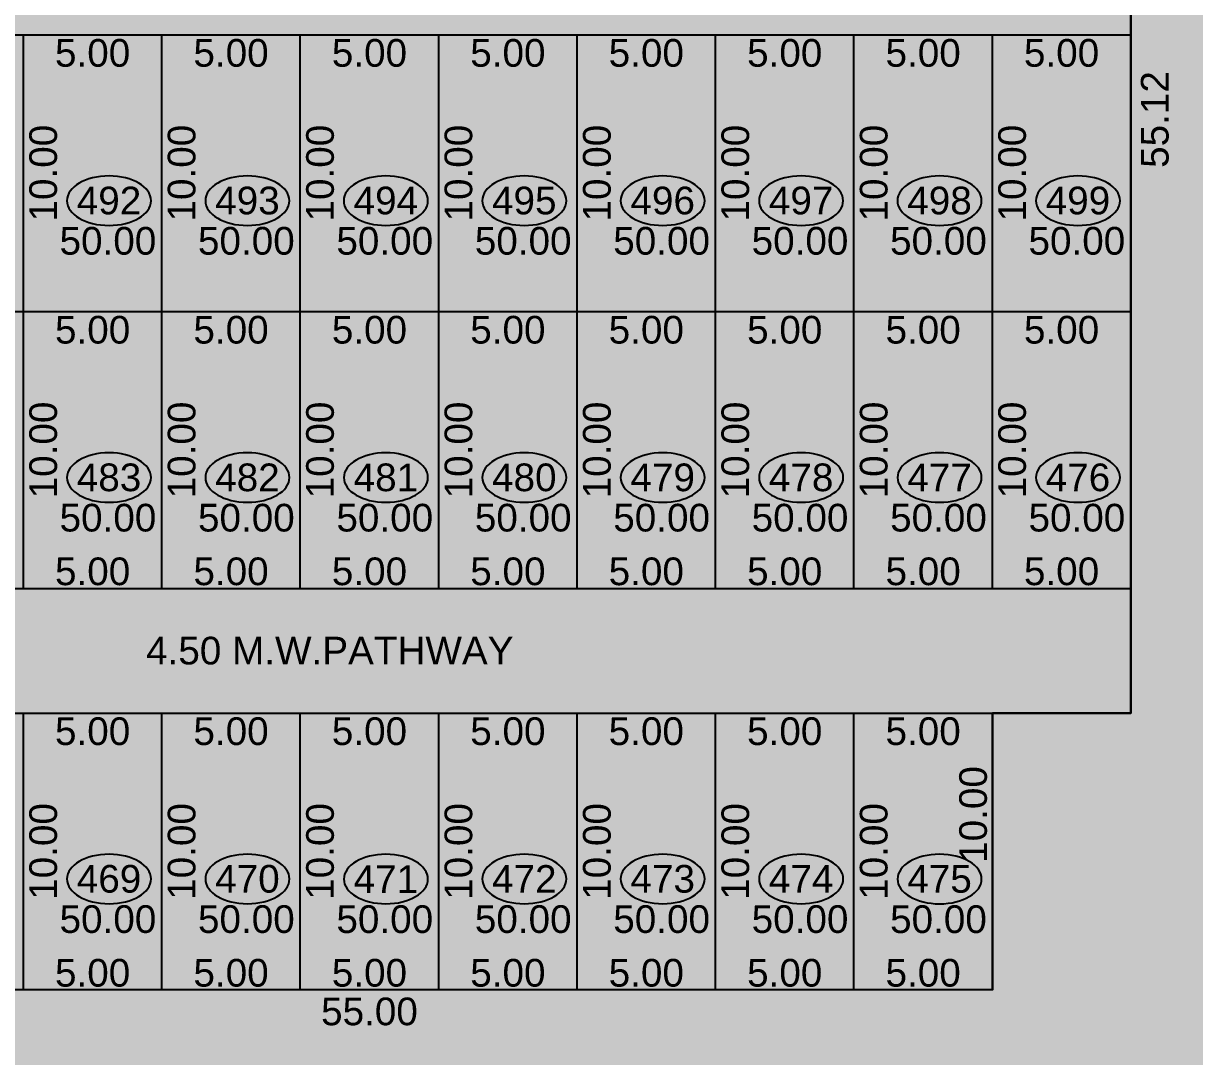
# Model space of a CAD drawing. Header units: millimetres. Extents: x 9625 to 10808, y -1607 to -1252.
# Drawn here: x 10724.63 to 10766.94, y -1568.51 to -1531.19 of the extents above; entities that cross this region are included whole.
import ezdxf

# ---------------------------------------------------------------- set-up
doc = ezdxf.new("R2010")
doc.units = ezdxf.units.MM
doc.header["$LTSCALE"] = 3
doc.header["$MEASUREMENT"] = 0
doc.header["$PDMODE"] = 35
doc.header["$PDSIZE"] = 1
doc.linetypes.add('1', pattern=[0])
doc.linetypes.add('HIDDEN', pattern=[0.375, 0.25, -0.125])
doc.layers.get('0').update_dxf_attribs({"linetype": '1'})
doc.layers.get('Defpoints').update_dxf_attribs({"linetype": 'HIDDEN'})
for name, color, linetype in [('DIM', 8, 'HIDDEN'), ('DIM1', 8, 'Continuous'), ('PLOT TEXT', 3, 'Continuous'), ('WALL', 6, 'Continuous')]:
    doc.layers.add(name, color=color, linetype=linetype)
doc.styles.add('ARIAL', font='arial.ttf')
doc.styles.get("Standard").update_dxf_attribs({"font": 'arial.ttf'})
doc.dimstyles.new('ISO-25', dxfattribs={"dimtxt": 1, "dimasz": 1, "dimexe": 0, "dimexo": 0, "dimgap": 0.1, "dimtad": 1, "dimzin": 0, "dimdsep": 46, "dimtxsty": 'Standard', "dimblk": 'NONE', "dimcen": 2.5, "dimse1": 1, "dimse2": 1, "dimclrd": 256, "dimclre": 256, "dimclrt": 3, "dimadec": 0, "dimazin": 0, "dimtfac": 1, "dimtmove": 0, "dimatfit": 3, "dimfxl": 1, "dimarcsym": 0})
doc.dimstyles.get("Standard").update_dxf_attribs({"dimtxt": 1, "dimasz": 0, "dimexe": 0, "dimexo": 0, "dimgap": 0.1, "dimtad": 1, "dimzin": 0, "dimdsep": 46, "dimtxsty": 'Standard', "dimcen": 0, "dimse1": 1, "dimse2": 1, "dimsd1": 1, "dimsd2": 1, "dimclrd": 256, "dimclre": 256, "dimclrt": 3, "dimadec": 0, "dimazin": 0, "dimtfac": 1, "dimtix": 1, "dimtofl": 0, "dimtmove": 2, "dimatfit": 3, "dimfxl": 1, "dimtolj": 1, "dimtzin": 0, "dimlwd": -1, "dimlwe": -1, "dimarcsym": 0})

# ---------------------------------------------------------------- blocks, each defined once
blk = doc.blocks.new('*D1778')
at = {"layer": 'Defpoints', "color": 0}
for p in [(10764.631, -1507.103), (10764.631, -1507.103), (10764.631, -1562.223)]:
    blk.add_point(p, dxfattribs=at)
at = {"layer": 'DIM1', "color": 3, "insert": (10765.504, -1534.663), "char_height": 1, "attachment_point": 5, "rotation": 90}
blk.add_mtext('\\A1;55.12', dxfattribs=at)
blk = doc.blocks.new('*D1873')
at = {"layer": 'Defpoints', "color": 0}
for p in [(10704.631, -1566.101), (10759.631, -1566.101), (10759.631, -1566.103)]:
    blk.add_point(p, dxfattribs=at)
at = {"layer": 'DIM1', "color": 3, "insert": (10737.131, -1566.886), "char_height": 1, "attachment_point": 5, "rotation": 0.0004}
blk.add_mtext('\\A1;55.00', dxfattribs=at)
blk = doc.blocks.new('*D1616')
at = {"layer": 'Defpoints', "color": 0}
for p in [(10733.698, -1554.463), (10737.698, -1554.463), (10737.698, -1554.463)]:
    blk.add_point(p, dxfattribs=at)
at = {"layer": 'DIM1', "color": 3, "insert": (10735.698, -1553.853), "char_height": 1, "attachment_point": 5}
blk.add_mtext('\\A1;4.50 M.W.PATHWAY', dxfattribs=at)
blk = doc.blocks.new('*D1435')
at = {"layer": 'Defpoints', "color": 0}
for p in [(10759.631, -1531.601), (10764.631, -1531.601), (10764.631, -1531.601)]:
    blk.add_point(p, dxfattribs=at)
at = {"layer": 'DIM1', "color": 3, "insert": (10762.131, -1532.264), "char_height": 1, "attachment_point": 5}
blk.add_mtext('\\A1;5.00', dxfattribs=at)
blk = doc.blocks.new('*D1434')
at = {"layer": 'Defpoints', "color": 0}
for p in [(10759.631, -1551.601), (10764.631, -1551.6), (10764.631, -1551.601)]:
    blk.add_point(p, dxfattribs=at)
at = {"layer": 'DIM1', "color": 3, "insert": (10762.131, -1550.99), "char_height": 1, "attachment_point": 5, "rotation": 0.0045}
blk.add_mtext('\\A1;5.00', dxfattribs=at)
blk = doc.blocks.new('*D1433')
at = {"layer": 'Defpoints', "color": 0}
for p in [(10759.631, -1541.601), (10764.631, -1541.601), (10764.631, -1541.601)]:
    blk.add_point(p, dxfattribs=at)
at = {"layer": 'DIM1', "color": 3, "insert": (10762.131, -1542.264), "char_height": 1, "attachment_point": 5}
blk.add_mtext('\\A1;5.00', dxfattribs=at)
blk = doc.blocks.new('*D1432')
at = {"layer": 'Defpoints', "color": 0}
for p in [(10759.631, -1531.601), (10759.631, -1531.601), (10759.631, -1541.601)]:
    blk.add_point(p, dxfattribs=at)
at = {"layer": 'DIM1', "color": 3, "insert": (10760.351, -1536.601), "char_height": 1, "attachment_point": 5, "rotation": 90}
blk.add_mtext('\\A1;10.00', dxfattribs=at)
blk = doc.blocks.new('*D1431')
at = {"layer": 'Defpoints', "color": 0}
for p in [(10754.631, -1531.601), (10759.631, -1531.601), (10759.631, -1531.601)]:
    blk.add_point(p, dxfattribs=at)
at = {"layer": 'DIM1', "color": 3, "insert": (10757.131, -1532.264), "char_height": 1, "attachment_point": 5}
blk.add_mtext('\\A1;5.00', dxfattribs=at)
blk = doc.blocks.new('*D1430')
at = {"layer": 'Defpoints', "color": 0}
for p in [(10759.631, -1541.6), (10759.631, -1541.6), (10759.631, -1551.6)]:
    blk.add_point(p, dxfattribs=at)
at = {"layer": 'DIM1', "color": 3, "insert": (10760.351, -1546.6), "char_height": 1, "attachment_point": 5, "rotation": 90}
blk.add_mtext('\\A1;10.00', dxfattribs=at)
blk = doc.blocks.new('*D1429')
at = {"layer": 'Defpoints', "color": 0}
for p in [(10754.631, -1551.601), (10759.631, -1551.6), (10759.631, -1551.601)]:
    blk.add_point(p, dxfattribs=at)
at = {"layer": 'DIM1', "color": 3, "insert": (10757.131, -1550.99), "char_height": 1, "attachment_point": 5, "rotation": 0.0045}
blk.add_mtext('\\A1;5.00', dxfattribs=at)
blk = doc.blocks.new('*D1428')
at = {"layer": 'Defpoints', "color": 0}
for p in [(10754.631, -1541.601), (10759.631, -1541.601), (10759.631, -1541.601)]:
    blk.add_point(p, dxfattribs=at)
at = {"layer": 'DIM1', "color": 3, "insert": (10757.131, -1542.264), "char_height": 1, "attachment_point": 5}
blk.add_mtext('\\A1;5.00', dxfattribs=at)
blk = doc.blocks.new('*D1427')
at = {"layer": 'Defpoints', "color": 0}
for p in [(10754.631, -1531.601), (10754.631, -1531.601), (10754.631, -1541.601)]:
    blk.add_point(p, dxfattribs=at)
at = {"layer": 'DIM1', "color": 3, "insert": (10755.351, -1536.601), "char_height": 1, "attachment_point": 5, "rotation": 90}
blk.add_mtext('\\A1;10.00', dxfattribs=at)
blk = doc.blocks.new('*D1426')
at = {"layer": 'Defpoints', "color": 0}
for p in [(10749.631, -1531.601), (10754.631, -1531.601), (10754.631, -1531.601)]:
    blk.add_point(p, dxfattribs=at)
at = {"layer": 'DIM1', "color": 3, "insert": (10752.131, -1532.264), "char_height": 1, "attachment_point": 5}
blk.add_mtext('\\A1;5.00', dxfattribs=at)
blk = doc.blocks.new('*D1425')
at = {"layer": 'Defpoints', "color": 0}
for p in [(10754.631, -1541.6), (10754.631, -1541.6), (10754.631, -1551.6)]:
    blk.add_point(p, dxfattribs=at)
at = {"layer": 'DIM1', "color": 3, "insert": (10755.351, -1546.6), "char_height": 1, "attachment_point": 5, "rotation": 90}
blk.add_mtext('\\A1;10.00', dxfattribs=at)
blk = doc.blocks.new('*D1424')
at = {"layer": 'Defpoints', "color": 0}
for p in [(10749.631, -1551.601), (10754.631, -1551.6), (10754.631, -1551.601)]:
    blk.add_point(p, dxfattribs=at)
at = {"layer": 'DIM1', "color": 3, "insert": (10752.131, -1550.99), "char_height": 1, "attachment_point": 5, "rotation": 0.0045}
blk.add_mtext('\\A1;5.00', dxfattribs=at)
blk = doc.blocks.new('*D1423')
at = {"layer": 'Defpoints', "color": 0}
for p in [(10749.631, -1541.601), (10754.631, -1541.601), (10754.631, -1541.601)]:
    blk.add_point(p, dxfattribs=at)
at = {"layer": 'DIM1', "color": 3, "insert": (10752.131, -1542.264), "char_height": 1, "attachment_point": 5}
blk.add_mtext('\\A1;5.00', dxfattribs=at)
blk = doc.blocks.new('*D1422')
at = {"layer": 'Defpoints', "color": 0}
for p in [(10749.631, -1531.601), (10749.631, -1531.601), (10749.631, -1541.601)]:
    blk.add_point(p, dxfattribs=at)
at = {"layer": 'DIM1', "color": 3, "insert": (10750.351, -1536.601), "char_height": 1, "attachment_point": 5, "rotation": 90}
blk.add_mtext('\\A1;10.00', dxfattribs=at)
blk = doc.blocks.new('*D1421')
at = {"layer": 'Defpoints', "color": 0}
for p in [(10744.631, -1531.601), (10749.631, -1531.601), (10749.631, -1531.601)]:
    blk.add_point(p, dxfattribs=at)
at = {"layer": 'DIM1', "color": 3, "insert": (10747.131, -1532.264), "char_height": 1, "attachment_point": 5}
blk.add_mtext('\\A1;5.00', dxfattribs=at)
blk = doc.blocks.new('*D1420')
at = {"layer": 'Defpoints', "color": 0}
for p in [(10749.631, -1541.6), (10749.631, -1541.6), (10749.631, -1551.6)]:
    blk.add_point(p, dxfattribs=at)
at = {"layer": 'DIM1', "color": 3, "insert": (10750.351, -1546.6), "char_height": 1, "attachment_point": 5, "rotation": 90}
blk.add_mtext('\\A1;10.00', dxfattribs=at)
blk = doc.blocks.new('*D1419')
at = {"layer": 'Defpoints', "color": 0}
for p in [(10744.631, -1551.601), (10749.631, -1551.6), (10749.631, -1551.601)]:
    blk.add_point(p, dxfattribs=at)
at = {"layer": 'DIM1', "color": 3, "insert": (10747.131, -1550.99), "char_height": 1, "attachment_point": 5, "rotation": 0.0045}
blk.add_mtext('\\A1;5.00', dxfattribs=at)
blk = doc.blocks.new('*D1418')
at = {"layer": 'Defpoints', "color": 0}
for p in [(10744.631, -1541.601), (10749.631, -1541.601), (10749.631, -1541.601)]:
    blk.add_point(p, dxfattribs=at)
at = {"layer": 'DIM1', "color": 3, "insert": (10747.131, -1542.264), "char_height": 1, "attachment_point": 5}
blk.add_mtext('\\A1;5.00', dxfattribs=at)
blk = doc.blocks.new('*D1417')
at = {"layer": 'Defpoints', "color": 0}
for p in [(10744.631, -1531.601), (10744.631, -1531.601), (10744.631, -1541.601)]:
    blk.add_point(p, dxfattribs=at)
at = {"layer": 'DIM1', "color": 3, "insert": (10745.351, -1536.601), "char_height": 1, "attachment_point": 5, "rotation": 90}
blk.add_mtext('\\A1;10.00', dxfattribs=at)
blk = doc.blocks.new('*D1416')
at = {"layer": 'Defpoints', "color": 0}
for p in [(10739.631, -1531.601), (10744.631, -1531.601), (10744.631, -1531.601)]:
    blk.add_point(p, dxfattribs=at)
at = {"layer": 'DIM1', "color": 3, "insert": (10742.131, -1532.264), "char_height": 1, "attachment_point": 5}
blk.add_mtext('\\A1;5.00', dxfattribs=at)
blk = doc.blocks.new('*D1415')
at = {"layer": 'Defpoints', "color": 0}
for p in [(10744.631, -1541.6), (10744.631, -1541.6), (10744.631, -1551.6)]:
    blk.add_point(p, dxfattribs=at)
at = {"layer": 'DIM1', "color": 3, "insert": (10745.351, -1546.6), "char_height": 1, "attachment_point": 5, "rotation": 90}
blk.add_mtext('\\A1;10.00', dxfattribs=at)
blk = doc.blocks.new('*D1414')
at = {"layer": 'Defpoints', "color": 0}
for p in [(10739.631, -1551.601), (10744.631, -1551.6), (10744.631, -1551.601)]:
    blk.add_point(p, dxfattribs=at)
at = {"layer": 'DIM1', "color": 3, "insert": (10742.131, -1550.99), "char_height": 1, "attachment_point": 5, "rotation": 0.0045}
blk.add_mtext('\\A1;5.00', dxfattribs=at)
blk = doc.blocks.new('*D1413')
at = {"layer": 'Defpoints', "color": 0}
for p in [(10739.631, -1541.601), (10744.631, -1541.601), (10744.631, -1541.601)]:
    blk.add_point(p, dxfattribs=at)
at = {"layer": 'DIM1', "color": 3, "insert": (10742.131, -1542.264), "char_height": 1, "attachment_point": 5}
blk.add_mtext('\\A1;5.00', dxfattribs=at)
blk = doc.blocks.new('*D1412')
at = {"layer": 'Defpoints', "color": 0}
for p in [(10739.631, -1531.601), (10739.631, -1531.601), (10739.631, -1541.601)]:
    blk.add_point(p, dxfattribs=at)
at = {"layer": 'DIM1', "color": 3, "insert": (10740.351, -1536.601), "char_height": 1, "attachment_point": 5, "rotation": 90}
blk.add_mtext('\\A1;10.00', dxfattribs=at)
blk = doc.blocks.new('*D1411')
at = {"layer": 'Defpoints', "color": 0}
for p in [(10734.631, -1531.601), (10739.631, -1531.601), (10739.631, -1531.601)]:
    blk.add_point(p, dxfattribs=at)
at = {"layer": 'DIM1', "color": 3, "insert": (10737.131, -1532.264), "char_height": 1, "attachment_point": 5}
blk.add_mtext('\\A1;5.00', dxfattribs=at)
blk = doc.blocks.new('*D1410')
at = {"layer": 'Defpoints', "color": 0}
for p in [(10739.631, -1541.6), (10739.631, -1541.6), (10739.631, -1551.6)]:
    blk.add_point(p, dxfattribs=at)
at = {"layer": 'DIM1', "color": 3, "insert": (10740.351, -1546.6), "char_height": 1, "attachment_point": 5, "rotation": 90}
blk.add_mtext('\\A1;10.00', dxfattribs=at)
blk = doc.blocks.new('*D1409')
at = {"layer": 'Defpoints', "color": 0}
for p in [(10734.631, -1551.601), (10739.631, -1551.6), (10739.631, -1551.601)]:
    blk.add_point(p, dxfattribs=at)
at = {"layer": 'DIM1', "color": 3, "insert": (10737.131, -1550.99), "char_height": 1, "attachment_point": 5, "rotation": 0.0045}
blk.add_mtext('\\A1;5.00', dxfattribs=at)
blk = doc.blocks.new('*D1408')
at = {"layer": 'Defpoints', "color": 0}
for p in [(10734.631, -1541.601), (10739.631, -1541.601), (10739.631, -1541.601)]:
    blk.add_point(p, dxfattribs=at)
at = {"layer": 'DIM1', "color": 3, "insert": (10737.131, -1542.264), "char_height": 1, "attachment_point": 5}
blk.add_mtext('\\A1;5.00', dxfattribs=at)
blk = doc.blocks.new('*D1407')
at = {"layer": 'Defpoints', "color": 0}
for p in [(10734.631, -1531.601), (10734.631, -1531.601), (10734.631, -1541.601)]:
    blk.add_point(p, dxfattribs=at)
at = {"layer": 'DIM1', "color": 3, "insert": (10735.351, -1536.601), "char_height": 1, "attachment_point": 5, "rotation": 90}
blk.add_mtext('\\A1;10.00', dxfattribs=at)
blk = doc.blocks.new('*D1406')
at = {"layer": 'Defpoints', "color": 0}
for p in [(10729.631, -1531.601), (10734.631, -1531.601), (10734.631, -1531.601)]:
    blk.add_point(p, dxfattribs=at)
at = {"layer": 'DIM1', "color": 3, "insert": (10732.131, -1532.264), "char_height": 1, "attachment_point": 5}
blk.add_mtext('\\A1;5.00', dxfattribs=at)
blk = doc.blocks.new('*D1405')
at = {"layer": 'Defpoints', "color": 0}
for p in [(10734.631, -1541.6), (10734.631, -1541.6), (10734.631, -1551.6)]:
    blk.add_point(p, dxfattribs=at)
at = {"layer": 'DIM1', "color": 3, "insert": (10735.351, -1546.6), "char_height": 1, "attachment_point": 5, "rotation": 90}
blk.add_mtext('\\A1;10.00', dxfattribs=at)
blk = doc.blocks.new('*D1404')
at = {"layer": 'Defpoints', "color": 0}
for p in [(10729.631, -1551.601), (10734.631, -1551.6), (10734.631, -1551.601)]:
    blk.add_point(p, dxfattribs=at)
at = {"layer": 'DIM1', "color": 3, "insert": (10732.131, -1550.99), "char_height": 1, "attachment_point": 5, "rotation": 0.0045}
blk.add_mtext('\\A1;5.00', dxfattribs=at)
blk = doc.blocks.new('*D1403')
at = {"layer": 'Defpoints', "color": 0}
for p in [(10729.631, -1541.601), (10734.631, -1541.601), (10734.631, -1541.601)]:
    blk.add_point(p, dxfattribs=at)
at = {"layer": 'DIM1', "color": 3, "insert": (10732.131, -1542.264), "char_height": 1, "attachment_point": 5}
blk.add_mtext('\\A1;5.00', dxfattribs=at)
blk = doc.blocks.new('*D1402')
at = {"layer": 'Defpoints', "color": 0}
for p in [(10729.631, -1531.601), (10729.631, -1531.601), (10729.631, -1541.601)]:
    blk.add_point(p, dxfattribs=at)
at = {"layer": 'DIM1', "color": 3, "insert": (10730.351, -1536.601), "char_height": 1, "attachment_point": 5, "rotation": 90}
blk.add_mtext('\\A1;10.00', dxfattribs=at)
blk = doc.blocks.new('*D1401')
at = {"layer": 'Defpoints', "color": 0}
for p in [(10724.631, -1531.601), (10729.631, -1531.601), (10729.631, -1531.601)]:
    blk.add_point(p, dxfattribs=at)
at = {"layer": 'DIM1', "color": 3, "insert": (10727.131, -1532.264), "char_height": 1, "attachment_point": 5}
blk.add_mtext('\\A1;5.00', dxfattribs=at)
blk = doc.blocks.new('*D1400')
at = {"layer": 'Defpoints', "color": 0}
for p in [(10729.631, -1541.6), (10729.631, -1541.6), (10729.631, -1551.6)]:
    blk.add_point(p, dxfattribs=at)
at = {"layer": 'DIM1', "color": 3, "insert": (10730.351, -1546.6), "char_height": 1, "attachment_point": 5, "rotation": 90}
blk.add_mtext('\\A1;10.00', dxfattribs=at)
blk = doc.blocks.new('*D1399')
at = {"layer": 'Defpoints', "color": 0}
for p in [(10724.631, -1551.601), (10729.631, -1551.6), (10729.631, -1551.601)]:
    blk.add_point(p, dxfattribs=at)
at = {"layer": 'DIM1', "color": 3, "insert": (10727.131, -1550.99), "char_height": 1, "attachment_point": 5, "rotation": 0.0045}
blk.add_mtext('\\A1;5.00', dxfattribs=at)
blk = doc.blocks.new('*D1398')
at = {"layer": 'Defpoints', "color": 0}
for p in [(10724.631, -1541.601), (10729.631, -1541.601), (10729.631, -1541.601)]:
    blk.add_point(p, dxfattribs=at)
at = {"layer": 'DIM1', "color": 3, "insert": (10727.131, -1542.264), "char_height": 1, "attachment_point": 5}
blk.add_mtext('\\A1;5.00', dxfattribs=at)
blk = doc.blocks.new('*D1397')
at = {"layer": 'Defpoints', "color": 0}
for p in [(10724.631, -1531.601), (10724.631, -1531.601), (10724.631, -1541.601)]:
    blk.add_point(p, dxfattribs=at)
at = {"layer": 'DIM1', "color": 3, "insert": (10725.351, -1536.601), "char_height": 1, "attachment_point": 5, "rotation": 90}
blk.add_mtext('\\A1;10.00', dxfattribs=at)
blk = doc.blocks.new('*D1395')
at = {"layer": 'Defpoints', "color": 0}
for p in [(10724.631, -1541.6), (10724.631, -1541.6), (10724.631, -1551.6)]:
    blk.add_point(p, dxfattribs=at)
at = {"layer": 'DIM1', "color": 3, "insert": (10725.351, -1546.6), "char_height": 1, "attachment_point": 5, "rotation": 90}
blk.add_mtext('\\A1;10.00', dxfattribs=at)
blk = doc.blocks.new('*D1394')
at = {"layer": 'Defpoints', "color": 0}
for p in [(10719.631, -1551.601), (10724.631, -1551.6), (10724.631, -1551.601)]:
    blk.add_point(p, dxfattribs=at)
at = {"layer": 'DIM1', "color": 3, "insert": (10722.131, -1550.99), "char_height": 1, "attachment_point": 5, "rotation": 0.0045}
blk.add_mtext('\\A1;5.00', dxfattribs=at)
blk = doc.blocks.new('*D1375')
at = {"layer": 'Defpoints', "color": 0}
for p in [(10759.631, -1556.101), (10759.631, -1556.101), (10759.631, -1566.101)]:
    blk.add_point(p, dxfattribs=at)
at = {"layer": 'DIM1', "color": 3, "insert": (10758.942, -1559.766), "char_height": 1, "attachment_point": 5, "rotation": 90}
blk.add_mtext('\\A1;10.00', dxfattribs=at)
blk = doc.blocks.new('*D1374')
at = {"layer": 'Defpoints', "color": 0}
for p in [(10754.631, -1566.101), (10759.631, -1566.101), (10759.631, -1566.101)]:
    blk.add_point(p, dxfattribs=at)
at = {"layer": 'DIM1', "color": 3, "insert": (10757.131, -1565.491), "char_height": 1, "attachment_point": 5, "rotation": 0.0045}
blk.add_mtext('\\A1;5.00', dxfattribs=at)
blk = doc.blocks.new('*D1373')
at = {"layer": 'Defpoints', "color": 0}
for p in [(10754.631, -1556.101), (10759.631, -1556.101), (10759.631, -1556.101)]:
    blk.add_point(p, dxfattribs=at)
at = {"layer": 'DIM1', "color": 3, "insert": (10757.131, -1556.764), "char_height": 1, "attachment_point": 5}
blk.add_mtext('\\A1;5.00', dxfattribs=at)
blk = doc.blocks.new('*D1372')
at = {"layer": 'Defpoints', "color": 0}
for p in [(10754.631, -1556.101), (10754.631, -1556.101), (10754.631, -1566.101)]:
    blk.add_point(p, dxfattribs=at)
at = {"layer": 'DIM1', "color": 3, "insert": (10755.351, -1561.101), "char_height": 1, "attachment_point": 5, "rotation": 90}
blk.add_mtext('\\A1;10.00', dxfattribs=at)
blk = doc.blocks.new('*D1371')
at = {"layer": 'Defpoints', "color": 0}
for p in [(10749.631, -1566.101), (10754.631, -1566.101), (10754.631, -1566.101)]:
    blk.add_point(p, dxfattribs=at)
at = {"layer": 'DIM1', "color": 3, "insert": (10752.131, -1565.491), "char_height": 1, "attachment_point": 5, "rotation": 0.0045}
blk.add_mtext('\\A1;5.00', dxfattribs=at)
blk = doc.blocks.new('*D1370')
at = {"layer": 'Defpoints', "color": 0}
for p in [(10749.631, -1556.101), (10754.631, -1556.101), (10754.631, -1556.101)]:
    blk.add_point(p, dxfattribs=at)
at = {"layer": 'DIM1', "color": 3, "insert": (10752.131, -1556.764), "char_height": 1, "attachment_point": 5}
blk.add_mtext('\\A1;5.00', dxfattribs=at)
blk = doc.blocks.new('*D1369')
at = {"layer": 'Defpoints', "color": 0}
for p in [(10749.631, -1556.101), (10749.631, -1556.101), (10749.631, -1566.101)]:
    blk.add_point(p, dxfattribs=at)
at = {"layer": 'DIM1', "color": 3, "insert": (10750.351, -1561.101), "char_height": 1, "attachment_point": 5, "rotation": 90}
blk.add_mtext('\\A1;10.00', dxfattribs=at)
blk = doc.blocks.new('*D1368')
at = {"layer": 'Defpoints', "color": 0}
for p in [(10744.631, -1566.101), (10749.631, -1566.101), (10749.631, -1566.101)]:
    blk.add_point(p, dxfattribs=at)
at = {"layer": 'DIM1', "color": 3, "insert": (10747.131, -1565.491), "char_height": 1, "attachment_point": 5, "rotation": 0.0045}
blk.add_mtext('\\A1;5.00', dxfattribs=at)
blk = doc.blocks.new('*D1367')
at = {"layer": 'Defpoints', "color": 0}
for p in [(10744.631, -1556.101), (10749.631, -1556.101), (10749.631, -1556.101)]:
    blk.add_point(p, dxfattribs=at)
at = {"layer": 'DIM1', "color": 3, "insert": (10747.131, -1556.764), "char_height": 1, "attachment_point": 5}
blk.add_mtext('\\A1;5.00', dxfattribs=at)
blk = doc.blocks.new('*D1366')
at = {"layer": 'Defpoints', "color": 0}
for p in [(10744.631, -1556.101), (10744.631, -1556.101), (10744.631, -1566.101)]:
    blk.add_point(p, dxfattribs=at)
at = {"layer": 'DIM1', "color": 3, "insert": (10745.351, -1561.101), "char_height": 1, "attachment_point": 5, "rotation": 90}
blk.add_mtext('\\A1;10.00', dxfattribs=at)
blk = doc.blocks.new('*D1365')
at = {"layer": 'Defpoints', "color": 0}
for p in [(10739.631, -1566.101), (10744.631, -1566.101), (10744.631, -1566.101)]:
    blk.add_point(p, dxfattribs=at)
at = {"layer": 'DIM1', "color": 3, "insert": (10742.131, -1565.491), "char_height": 1, "attachment_point": 5, "rotation": 0.0045}
blk.add_mtext('\\A1;5.00', dxfattribs=at)
blk = doc.blocks.new('*D1364')
at = {"layer": 'Defpoints', "color": 0}
for p in [(10739.631, -1556.101), (10744.631, -1556.101), (10744.631, -1556.101)]:
    blk.add_point(p, dxfattribs=at)
at = {"layer": 'DIM1', "color": 3, "insert": (10742.131, -1556.764), "char_height": 1, "attachment_point": 5}
blk.add_mtext('\\A1;5.00', dxfattribs=at)
blk = doc.blocks.new('*D1363')
at = {"layer": 'Defpoints', "color": 0}
for p in [(10739.631, -1556.101), (10739.631, -1556.101), (10739.631, -1566.101)]:
    blk.add_point(p, dxfattribs=at)
at = {"layer": 'DIM1', "color": 3, "insert": (10740.351, -1561.101), "char_height": 1, "attachment_point": 5, "rotation": 90}
blk.add_mtext('\\A1;10.00', dxfattribs=at)
blk = doc.blocks.new('*D1362')
at = {"layer": 'Defpoints', "color": 0}
for p in [(10734.631, -1566.101), (10739.631, -1566.101), (10739.631, -1566.101)]:
    blk.add_point(p, dxfattribs=at)
at = {"layer": 'DIM1', "color": 3, "insert": (10737.131, -1565.491), "char_height": 1, "attachment_point": 5, "rotation": 0.0045}
blk.add_mtext('\\A1;5.00', dxfattribs=at)
blk = doc.blocks.new('*D1361')
at = {"layer": 'Defpoints', "color": 0}
for p in [(10734.631, -1556.101), (10739.631, -1556.101), (10739.631, -1556.101)]:
    blk.add_point(p, dxfattribs=at)
at = {"layer": 'DIM1', "color": 3, "insert": (10737.131, -1556.764), "char_height": 1, "attachment_point": 5}
blk.add_mtext('\\A1;5.00', dxfattribs=at)
blk = doc.blocks.new('*D1360')
at = {"layer": 'Defpoints', "color": 0}
for p in [(10734.631, -1556.101), (10734.631, -1556.101), (10734.631, -1566.101)]:
    blk.add_point(p, dxfattribs=at)
at = {"layer": 'DIM1', "color": 3, "insert": (10735.351, -1561.101), "char_height": 1, "attachment_point": 5, "rotation": 90}
blk.add_mtext('\\A1;10.00', dxfattribs=at)
blk = doc.blocks.new('*D1359')
at = {"layer": 'Defpoints', "color": 0}
for p in [(10729.631, -1566.101), (10734.631, -1566.101), (10734.631, -1566.101)]:
    blk.add_point(p, dxfattribs=at)
at = {"layer": 'DIM1', "color": 3, "insert": (10732.131, -1565.491), "char_height": 1, "attachment_point": 5, "rotation": 0.0045}
blk.add_mtext('\\A1;5.00', dxfattribs=at)
blk = doc.blocks.new('*D1358')
at = {"layer": 'Defpoints', "color": 0}
for p in [(10729.631, -1556.101), (10734.631, -1556.101), (10734.631, -1556.101)]:
    blk.add_point(p, dxfattribs=at)
at = {"layer": 'DIM1', "color": 3, "insert": (10732.131, -1556.764), "char_height": 1, "attachment_point": 5}
blk.add_mtext('\\A1;5.00', dxfattribs=at)
blk = doc.blocks.new('*D1357')
at = {"layer": 'Defpoints', "color": 0}
for p in [(10729.631, -1556.101), (10729.631, -1556.101), (10729.631, -1566.101)]:
    blk.add_point(p, dxfattribs=at)
at = {"layer": 'DIM1', "color": 3, "insert": (10730.351, -1561.101), "char_height": 1, "attachment_point": 5, "rotation": 90}
blk.add_mtext('\\A1;10.00', dxfattribs=at)
blk = doc.blocks.new('*D1356')
at = {"layer": 'Defpoints', "color": 0}
for p in [(10724.631, -1566.101), (10729.631, -1566.101), (10729.631, -1566.101)]:
    blk.add_point(p, dxfattribs=at)
at = {"layer": 'DIM1', "color": 3, "insert": (10727.131, -1565.491), "char_height": 1, "attachment_point": 5, "rotation": 0.0045}
blk.add_mtext('\\A1;5.00', dxfattribs=at)
blk = doc.blocks.new('*D1355')
at = {"layer": 'Defpoints', "color": 0}
for p in [(10724.631, -1556.101), (10729.631, -1556.101), (10729.631, -1556.101)]:
    blk.add_point(p, dxfattribs=at)
at = {"layer": 'DIM1', "color": 3, "insert": (10727.131, -1556.764), "char_height": 1, "attachment_point": 5}
blk.add_mtext('\\A1;5.00', dxfattribs=at)
blk = doc.blocks.new('*D1354')
at = {"layer": 'Defpoints', "color": 0}
for p in [(10724.631, -1556.101), (10724.631, -1556.101), (10724.631, -1566.101)]:
    blk.add_point(p, dxfattribs=at)
at = {"layer": 'DIM1', "color": 3, "insert": (10725.351, -1561.101), "char_height": 1, "attachment_point": 5, "rotation": 90}
blk.add_mtext('\\A1;10.00', dxfattribs=at)
blk = doc.blocks.new('*D1353')
at = {"layer": 'Defpoints', "color": 0}
for p in [(10719.631, -1566.101), (10724.631, -1566.101), (10724.631, -1566.101)]:
    blk.add_point(p, dxfattribs=at)
at = {"layer": 'DIM1', "color": 3, "insert": (10722.131, -1565.491), "char_height": 1, "attachment_point": 5, "rotation": 0.0045}
blk.add_mtext('\\A1;5.00', dxfattribs=at)
blk = doc.blocks.new('*D363')
at = {"layer": 'Defpoints', "color": 0}
for p in [(10803.19, -1538.521), (10803.19, -1538.521), (10758.408, -1582.316)]:
    blk.add_point(p, dxfattribs=at)
at = {"layer": 'DIM', "lineweight": -2}
blk.add_line((10758.408, -1582.316), (10803.19, -1538.521), dxfattribs=at)
at = {"layer": 'DIM', "color": 3, "insert": (10780.372, -1559.982), "char_height": 1, "attachment_point": 5, "rotation": 44.3612}
blk.add_mtext('62.64', dxfattribs=at)
blk = doc.blocks.new('_None')

msp = doc.modelspace()

# ---------------------------------------------------------------- hatches: boundary and pattern name
at = {"layer": 'DIM', "ltscale": 0.05}
h = msp.add_hatch(dxfattribs=at)
h.set_pattern_fill('DOTS', color=82, scale=10)
h.paths.add_polyline_path([(10776.9077, -1564.1883), (10786.1515, -1555.1656), (10801.2252, -1540.4999), (10803.1904, -1538.5213), (10772.71, -1507.1009), (10764.6314, -1507.1009), (10764.6314, -1556.1009), (10759.6314, -1556.1009), (10759.6314, -1566.1006), (10759.6314, -1566.103), (10714.6314, -1566.1013), (10704.6314, -1566.1009), (10704.6314, -1577.1115), (10708.4604, -1576.317), (10722.7835, -1573.3041), (10725.7102, -1572.6806), (10745.611, -1578.6242), (10757.6224, -1582.1007), (10758.4076, -1582.3165), (10758.8723, -1581.8851), (10767.832, -1573.0911), (10771.1151, -1569.8688)])
h.paths.add_polyline_path([(10659.8884, -1441.7876), (10659.8884, -1451.0389), (10655.4524, -1452.3754), (10651.3485, -1453.6281), (10647.3092, -1454.7502), (10639.291, -1457.0142), (10637.4855, -1457.4225), (10630.1511, -1459.0811), (10621.7006, -1460.9893), (10618.3662, -1461.7423), (10608.6872, -1463.9009), (10604.2272, -1464.5509), (10602.4983, -1464.8388), (10599.9092, -1465.2688), (10595.193, -1465.999), (10589.887, -1466.8204), (10587.7681, -1467.1485), (10579.237, -1468.4859), (10572.6982, -1469.5592), (10572.6982, -1441.7876)])
h = msp.add_hatch(dxfattribs=at)
h.set_pattern_fill('DOTS', color=252, scale=10)
h.paths.add_polyline_path([(10704.6314, -1566.103), (10704.6314, -1507.1009), (10764.6314, -1507.1009), (10764.6314, -1514.6112), (10764.6314, -1556.1009), (10759.6314, -1556.1009), (10759.6314, -1566.103)])

# ---------------------------------------------------------------- linework, layer by layer
at = {"color": 7, "lineweight": 25}
for q in [(10759.6314, -1566.103), (10759.6314, -1566.1006)]:
    msp.add_line((10759.6314, -1556.1009), q, dxfattribs=at)
at = {"layer": 'PLOT TEXT', "extrusion": (0, 0, -1)}
for centre in [(10727.723, -1537.596), (10732.723, -1537.596), (10737.723, -1537.596), (10742.723, -1537.596), (10747.723, -1537.596), (10752.723, -1537.596), (10757.723, -1537.596), (10762.723, -1537.596), (10727.7238, -1547.5956), (10732.7238, -1547.596), (10737.7238, -1547.5956), (10742.7238, -1547.5956), (10747.7238, -1547.5956), (10752.7238, -1547.5956), (10757.7238, -1547.5956), (10762.7238, -1547.5956), (10727.7238, -1562.0956), (10732.7238, -1562.0956), (10737.7238, -1562.0974), (10742.7238, -1562.0956), (10747.7238, -1562.0956), (10752.7238, -1562.0956), (10757.7238, -1562.0981)]:
    msp.add_ellipse(centre, major_axis=(1.5203, 0), ratio=0.5882805, dxfattribs=at)
at = {"layer": 'WALL', "lineweight": 25}
for p, q in [((10764.6314, -1556.1009), (10764.6314, -1507.1009)), ((10706.0552, -1531.6009), (10764.6314, -1531.6009)), ((10724.6314, -1551.6006), (10724.6314, -1531.6009)), ((10729.6314, -1551.6006), (10729.6314, -1531.6009)), ((10734.6314, -1551.6006), (10734.6314, -1531.6009)), ((10739.6314, -1551.6006), (10739.6314, -1531.6009)), ((10744.6314, -1551.6006), (10744.6314, -1531.6009)), ((10749.6314, -1551.6006), (10749.6314, -1531.6009)), ((10754.6314, -1551.6006), (10754.6314, -1531.6009)), ((10759.6314, -1551.6006), (10759.6314, -1531.6009)), ((10764.6314, -1556.1009), (10764.6314, -1531.6009)), ((10704.6314, -1541.6009), (10764.6314, -1541.6009)), ((10706.0552, -1551.6009), (10764.6314, -1551.6009)), ((10706.0552, -1556.1009), (10764.6314, -1556.1009)), ((10724.6314, -1566.1006), (10724.6314, -1556.1009)), ((10729.6314, -1566.1006), (10729.6314, -1556.1009)), ((10734.6314, -1566.1006), (10734.6314, -1556.1009)), ((10739.6314, -1566.1006), (10739.6314, -1556.1009)), ((10744.6314, -1566.1006), (10744.6314, -1556.1009)), ((10749.6314, -1566.1006), (10749.6314, -1556.1009)), ((10754.6314, -1566.1006), (10754.6314, -1556.1009)), ((10759.6314, -1566.1006), (10759.6314, -1556.1009)), ((10759.6314, -1556.1009), (10759.6314, -1566.103))]:
    msp.add_line(p, q, dxfattribs=at)
at = {"layer": 'WALL'}
msp.add_line((10759.6314, -1566.103), (10714.6314, -1566.1013), dxfattribs=at)
msp.add_lwpolyline([(10776.9077, -1564.1883), (10786.1515, -1555.1656), (10801.2252, -1540.4999), (10803.1904, -1538.5213), (10772.71, -1507.1009), (10764.6314, -1507.1009), (10764.6314, -1556.1009), (10759.6314, -1556.1009), (10759.6314, -1566.1006), (10759.6314, -1566.103), (10714.6314, -1566.1013), (10704.6314, -1566.1009), (10704.6314, -1577.1115), (10708.4604, -1576.317), (10722.7835, -1573.3041), (10725.7102, -1572.6806), (10745.611, -1578.6242), (10757.6224, -1582.1007), (10758.4076, -1582.3165), (10758.8723, -1581.8851), (10767.832, -1573.0911), (10771.1151, -1569.8688)], close=True, dxfattribs=at)
msp.add_lwpolyline([(10704.6314, -1566.1009), (10704.6314, -1507.1009), (10764.6314, -1507.1009), (10764.6314, -1514.6112), (10764.6314, -1514.6112), (10764.6314, -1556.1009), (10759.6314, -1556.1009), (10759.6314, -1566.103), (10704.6314, -1566.103)], dxfattribs=at)

# ---------------------------------------------------------------- texts
at = {"layer": 'PLOT TEXT', "linetype": 'Continuous', "char_height": 1, "attachment_point": 5, "style": 'ARIAL'}
for s, insert in [('\\A1;492', (10727.723, -1537.596)), ('\\A1;493', (10732.723, -1537.596)), ('\\A1;494', (10737.723, -1537.596)), ('\\A1;495', (10742.723, -1537.596)), ('\\A1;496', (10747.723, -1537.596)), ('\\A1;497', (10752.723, -1537.596)), ('\\A1;498', (10757.723, -1537.596)), ('\\A1;499', (10762.723, -1537.596)), ('\\A1;50.00', (10727.6837, -1539.0523)), ('\\A1;50.00', (10732.6837, -1539.0523)), ('\\A1;50.00', (10737.6837, -1539.0523)), ('\\A1;50.00', (10742.6837, -1539.0523)), ('\\A1;50.00', (10747.6837, -1539.0523)), ('\\A1;50.00', (10752.6837, -1539.0523)), ('\\A1;50.00', (10757.6837, -1539.0523)), ('\\A1;50.00', (10762.6837, -1539.0523)), ('\\A1;483', (10727.7238, -1547.5956)), ('\\A1;482', (10732.7238, -1547.596)), ('\\A1;481', (10737.7238, -1547.5956)), ('\\A1;480', (10742.7238, -1547.5956)), ('\\A1;479', (10747.7238, -1547.5956)), ('\\A1;478', (10752.7238, -1547.5956)), ('\\A1;477', (10757.7238, -1547.5956)), ('\\A1;476', (10762.7238, -1547.5956)), ('\\A1;50.00', (10727.6844, -1549.0519)), ('\\A1;50.00', (10732.6844, -1549.0523)), ('\\A1;50.00', (10737.6844, -1549.0519)), ('\\A1;50.00', (10742.6844, -1549.0519)), ('\\A1;50.00', (10747.6844, -1549.0519)), ('\\A1;50.00', (10752.6844, -1549.0519)), ('\\A1;50.00', (10757.6844, -1549.0519)), ('\\A1;50.00', (10762.6844, -1549.0519)), ('\\A1;469', (10727.7238, -1562.0956)), ('\\A1;470', (10732.7238, -1562.0956)), ('\\A1;471', (10737.7238, -1562.0974)), ('\\A1;472', (10742.7238, -1562.0956)), ('\\A1;473', (10747.7238, -1562.0956)), ('\\A1;474', (10752.7238, -1562.0956)), ('\\A1;475', (10757.7238, -1562.0981)), ('\\A1;50.00', (10727.6844, -1563.5519)), ('\\A1;50.00', (10732.6844, -1563.5519)), ('\\A1;50.00', (10737.6844, -1563.5536)), ('\\A1;50.00', (10742.6844, -1563.5519)), ('\\A1;50.00', (10747.6844, -1563.5519)), ('\\A1;50.00', (10752.6844, -1563.5519)), ('\\A1;50.00', (10757.6844, -1563.5544))]:
    msp.add_mtext(s, dxfattribs=dict(at, insert=insert))

# ---------------------------------------------------------------- dimensions: what is measured, and where the dimension line sits
at = {"layer": 'DIM'}
dim = msp.add_aligned_dim(p1=(10758.4076, -1582.3165), p2=(10803.1904, -1538.5213), distance=0, dimstyle='ISO-25', dxfattribs=at)
dim.commit()
dim.dimension.update_dxf_attribs({"geometry": '*D363', "text_midpoint": (10780.3721, -1559.9824)})
at = {"layer": 'DIM1'}
for base, p1, p2, angle, picture, middle, dimtype in [((10764.6314, -1507.1034), (10764.6314, -1562.2227), (10764.6314, -1507.1034), 90, '*D1778', (10765.5036, -1534.6631), 129), ((10729.6314, -1531.6006), (10724.6314, -1531.6006), (10729.6314, -1531.6006), 0, '*D1401', (10727.1314, -1532.264), 129), ((10724.6314, -1531.6006), (10724.6314, -1541.6006), (10724.6314, -1531.6006), 90, '*D1397', (10725.3506, -1536.6006), 129), ((10734.6314, -1531.6006), (10729.6314, -1531.6006), (10734.6314, -1531.6006), 0, '*D1406', (10732.1314, -1532.264), 129), ((10729.6314, -1531.6006), (10729.6314, -1541.6006), (10729.6314, -1531.6006), 90, '*D1402', (10730.3506, -1536.6006), 129), ((10739.6314, -1531.6006), (10734.6314, -1531.6006), (10739.6314, -1531.6006), 0, '*D1411', (10737.1314, -1532.264), 129), ((10734.6314, -1531.6006), (10734.6314, -1541.6006), (10734.6314, -1531.6006), 90, '*D1407', (10735.3506, -1536.6006), 129), ((10744.6314, -1531.6006), (10739.6314, -1531.6006), (10744.6314, -1531.6006), 0, '*D1416', (10742.1314, -1532.264), 129), ((10739.6314, -1531.6006), (10739.6314, -1541.6006), (10739.6314, -1531.6006), 90, '*D1412', (10740.3506, -1536.6006), 129), ((10749.6314, -1531.6006), (10744.6314, -1531.6006), (10749.6314, -1531.6006), 0, '*D1421', (10747.1314, -1532.264), 129), ((10754.6314, -1531.6006), (10749.6314, -1531.6006), (10754.6314, -1531.6006), 0, '*D1426', (10752.1314, -1532.264), 129), ((10749.6314, -1531.6006), (10749.6314, -1541.6006), (10749.6314, -1531.6006), 90, '*D1422', (10750.3506, -1536.6006), 129), ((10759.6314, -1531.6006), (10754.6314, -1531.6006), (10759.6314, -1531.6006), 0, '*D1431', (10757.1314, -1532.264), 129), ((10754.6314, -1531.6006), (10754.6314, -1541.6006), (10754.6314, -1531.6006), 90, '*D1427', (10755.3506, -1536.6006), 129), ((10764.6314, -1531.6006), (10759.6314, -1531.6006), (10764.6314, -1531.6006), 0, '*D1435', (10762.1314, -1532.264), 129), ((10759.6314, -1531.6006), (10759.6314, -1541.6006), (10759.6314, -1531.6006), 90, '*D1432', (10760.3506, -1536.6006), 129), ((10724.6314, -1541.6002), (10724.6314, -1551.6002), (10724.6314, -1541.6002), 90, '*D1395', (10725.3506, -1546.6002), 129), ((10729.6314, -1541.6006), (10724.6314, -1541.6006), (10729.6314, -1541.6006), 0, '*D1398', (10727.1314, -1542.264), 129), ((10729.6314, -1541.6002), (10729.6314, -1551.6002), (10729.6314, -1541.6002), 90, '*D1400', (10730.3506, -1546.6002), 129), ((10734.6314, -1541.6006), (10729.6314, -1541.6006), (10734.6314, -1541.6006), 0, '*D1403', (10732.1314, -1542.264), 129), ((10734.6314, -1541.6002), (10734.6314, -1551.6002), (10734.6314, -1541.6002), 90, '*D1405', (10735.3506, -1546.6002), 129), ((10739.6314, -1541.6006), (10734.6314, -1541.6006), (10739.6314, -1541.6006), 0, '*D1408', (10737.1314, -1542.264), 129), ((10739.6314, -1541.6002), (10739.6314, -1551.6002), (10739.6314, -1541.6002), 90, '*D1410', (10740.3506, -1546.6002), 129), ((10744.6314, -1541.6006), (10739.6314, -1541.6006), (10744.6314, -1541.6006), 0, '*D1413', (10742.1314, -1542.264), 129), ((10744.6314, -1541.6002), (10744.6314, -1551.6002), (10744.6314, -1541.6002), 90, '*D1415', (10745.3506, -1546.6002), 129), ((10749.6314, -1541.6006), (10744.6314, -1541.6006), (10749.6314, -1541.6006), 0, '*D1418', (10747.1314, -1542.264), 129), ((10749.6314, -1541.6002), (10749.6314, -1551.6002), (10749.6314, -1541.6002), 90, '*D1420', (10750.3506, -1546.6002), 129), ((10754.6314, -1541.6006), (10749.6314, -1541.6006), (10754.6314, -1541.6006), 0, '*D1423', (10752.1314, -1542.264), 129), ((10754.6314, -1541.6002), (10754.6314, -1551.6002), (10754.6314, -1541.6002), 90, '*D1425', (10755.3506, -1546.6002), 129), ((10759.6314, -1541.6006), (10754.6314, -1541.6006), (10759.6314, -1541.6006), 0, '*D1428', (10757.1314, -1542.264), 129), ((10759.6314, -1541.6002), (10759.6314, -1551.6002), (10759.6314, -1541.6002), 90, '*D1430', (10760.3506, -1546.6002), 129), ((10764.6314, -1541.6006), (10759.6314, -1541.6006), (10764.6314, -1541.6006), 0, '*D1433', (10762.1314, -1542.264), 129), ((10724.6314, -1556.1006), (10724.6314, -1566.1006), (10724.6314, -1556.1006), 90, '*D1354', (10725.3506, -1561.1006), 129), ((10729.6314, -1556.1009), (10724.6314, -1556.1009), (10729.6314, -1556.1009), 0, '*D1355', (10727.1314, -1556.7644), 129), ((10729.6314, -1556.1006), (10729.6314, -1566.1006), (10729.6314, -1556.1006), 90, '*D1357', (10730.3506, -1561.1006), 129), ((10734.6314, -1556.1009), (10729.6314, -1556.1009), (10734.6314, -1556.1009), 0, '*D1358', (10732.1314, -1556.7644), 129), ((10734.6314, -1556.1006), (10734.6314, -1566.1006), (10734.6314, -1556.1006), 90, '*D1360', (10735.3506, -1561.1006), 129), ((10739.6314, -1556.1009), (10734.6314, -1556.1009), (10739.6314, -1556.1009), 0, '*D1361', (10737.1314, -1556.7644), 129), ((10739.6314, -1556.1006), (10739.6314, -1566.1006), (10739.6314, -1556.1006), 90, '*D1363', (10740.3506, -1561.1006), 129), ((10744.6314, -1556.1009), (10739.6314, -1556.1009), (10744.6314, -1556.1009), 0, '*D1364', (10742.1314, -1556.7644), 129), ((10744.6314, -1556.1006), (10744.6314, -1566.1006), (10744.6314, -1556.1006), 90, '*D1366', (10745.3506, -1561.1006), 129), ((10749.6314, -1556.1009), (10744.6314, -1556.1009), (10749.6314, -1556.1009), 0, '*D1367', (10747.1314, -1556.7644), 129), ((10749.6314, -1556.1006), (10749.6314, -1566.1006), (10749.6314, -1556.1006), 90, '*D1369', (10750.3506, -1561.1006), 129), ((10754.6314, -1556.1009), (10749.6314, -1556.1009), (10754.6314, -1556.1009), 0, '*D1370', (10752.1314, -1556.7644), 129), ((10754.6314, -1556.1006), (10754.6314, -1566.1006), (10754.6314, -1556.1006), 90, '*D1372', (10755.3506, -1561.1006), 129), ((10759.6314, -1556.1009), (10754.6314, -1556.1009), (10759.6314, -1556.1009), 0, '*D1373', (10757.1314, -1556.7644), 129), ((10759.6314, -1556.1006), (10759.6314, -1566.1006), (10759.6314, -1556.1006), 90, '*D1375', (10758.9417, -1559.7662), 129), ((10759.6314, -1566.103), (10704.6314, -1566.1009), (10759.6314, -1566.1006), 0.00041, '*D1873', (10737.1313, -1566.8857), 161)]:
    dim = msp.add_linear_dim(base=base, p1=p1, p2=p2, angle=angle, dimstyle='Standard', dxfattribs=at)
    dim.commit()
    dim.dimension.update_dxf_attribs({"geometry": picture, "text_midpoint": middle, "dimtype": dimtype})
dim = msp.add_linear_dim(base=(10744.6314, -1531.6006), p1=(10744.6314, -1541.6006), p2=(10744.6314, -1531.6006), angle=90, dimstyle='Standard', override={"dimtxsty": 'Standard'}, dxfattribs=at)
dim.commit()
dim.dimension.update_dxf_attribs({"geometry": '*D1417', "text_midpoint": (10745.3506, -1536.6006), "dimtype": 129})
for p1, p2, picture, middle in [((10719.6314, -1551.6006), (10724.6314, -1551.6002), '*D1394', (10722.1313, -1550.9904)), ((10724.6314, -1551.6006), (10729.6314, -1551.6002), '*D1399', (10727.1313, -1550.9904)), ((10729.6314, -1551.6006), (10734.6314, -1551.6002), '*D1404', (10732.1313, -1550.9904)), ((10734.6314, -1551.6006), (10739.6314, -1551.6002), '*D1409', (10737.1313, -1550.9904)), ((10739.6314, -1551.6006), (10744.6314, -1551.6002), '*D1414', (10742.1313, -1550.9904)), ((10744.6314, -1551.6006), (10749.6314, -1551.6002), '*D1419', (10747.1313, -1550.9904)), ((10749.6314, -1551.6006), (10754.6314, -1551.6002), '*D1424', (10752.1313, -1550.9904)), ((10754.6314, -1551.6006), (10759.6314, -1551.6002), '*D1429', (10757.1313, -1550.9904)), ((10759.6314, -1551.6006), (10764.6314, -1551.6002), '*D1434', (10762.1313, -1550.9904)), ((10719.6314, -1566.1009), (10724.6314, -1566.1006), '*D1353', (10722.1313, -1565.4908)), ((10724.6314, -1566.1009), (10729.6314, -1566.1006), '*D1356', (10727.1313, -1565.4908)), ((10729.6314, -1566.1009), (10734.6314, -1566.1006), '*D1359', (10732.1313, -1565.4908)), ((10734.6314, -1566.1009), (10739.6314, -1566.1006), '*D1362', (10737.1313, -1565.4908)), ((10739.6314, -1566.1009), (10744.6314, -1566.1006), '*D1365', (10742.1313, -1565.4908)), ((10744.6314, -1566.1009), (10749.6314, -1566.1006), '*D1368', (10747.1313, -1565.4908)), ((10749.6314, -1566.1009), (10754.6314, -1566.1006), '*D1371', (10752.1313, -1565.4908)), ((10754.6314, -1566.1009), (10759.6314, -1566.1006), '*D1374', (10757.1313, -1565.4908))]:
    dim = msp.add_aligned_dim(p1=p1, p2=p2, distance=-0.0006, dimstyle='Standard', dxfattribs=at)
    dim.commit()
    dim.dimension.update_dxf_attribs({"geometry": picture, "text_midpoint": middle})
dim = msp.add_aligned_dim(p1=(10733.6979, -1554.4632), p2=(10737.6979, -1554.4632), distance=0, text='4.50 M.W.PATHWAY', dimstyle='Standard', override={"dimtxsty": 'Standard'}, dxfattribs=at)
dim.commit()
dim.dimension.update_dxf_attribs({"geometry": '*D1616', "text_midpoint": (10735.6979, -1553.8526)})

doc.saveas('drawing.dxf')
